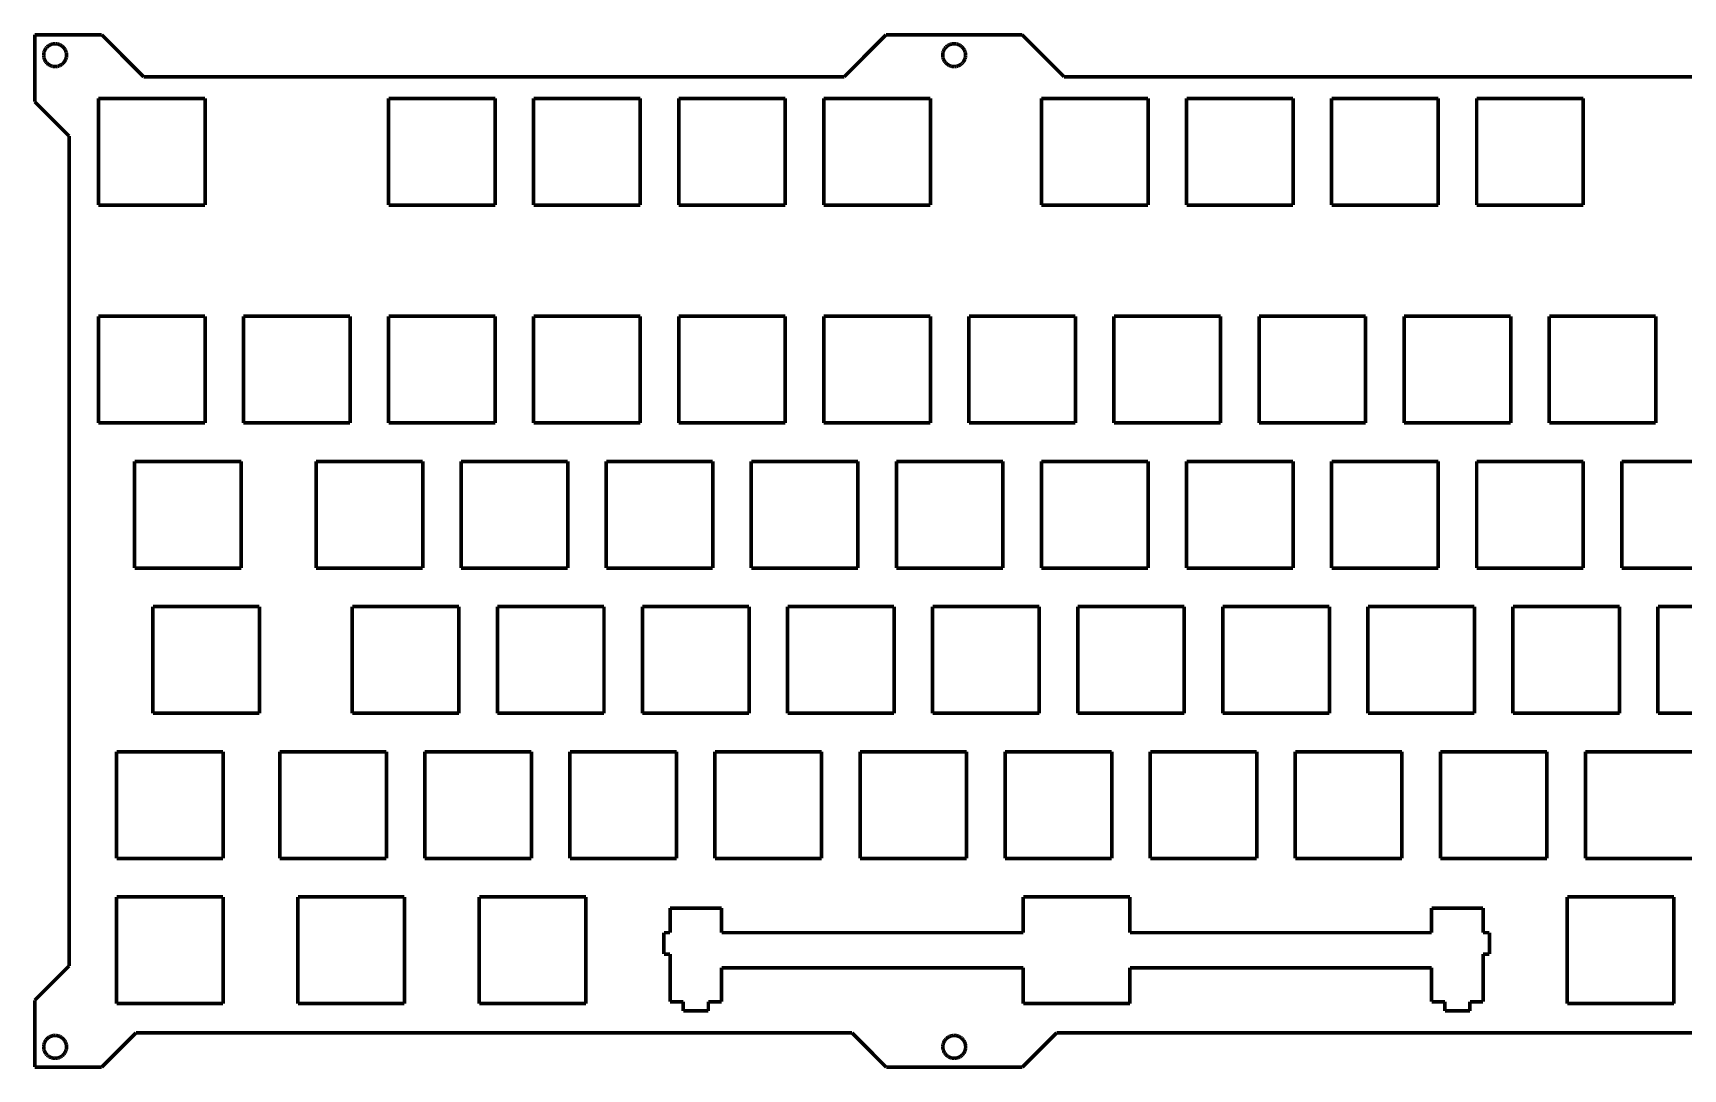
# Model space of a CAD drawing. Extents: x -178 to 181, y -79 to 57.
# Drawn here: x -178.4 to 38.3, y -78.7 to 57.2 of the extents above; entities that cross this region are included whole.
import ezdxf

# ---------------------------------------------------------------- set-up
doc = ezdxf.new("R2010")
doc.units = 0
doc.layers.add('PROFILEEDGES', color=7, linetype='CONTINUOUS')

msp = doc.modelspace()

# ---------------------------------------------------------------- linework, layer by layer
at = {"layer": 'PROFILEEDGES', "const_width": 0.48}
for points in [[(-178.15, 56.97), (-178.15, 48.18)], [(-178.15, 56.97), (-169.36, 56.97)], [(-169.36, 56.97), (-163.86, 51.47)], [(-66.37, 56.97), (-71.87, 51.47)], [(-66.37, 56.97), (-48.5, 56.97)], [(-43, 51.47), (-48.5, 56.97)], [(-176.98, 54.4), (-176.99, 54.3)], [(-176.99, 54.3), (-176.98, 54.21)], [(-176.97, 54.5), (-176.98, 54.4)], [(-176.98, 54.21), (-176.97, 54.11)], [(-176.96, 54.6), (-176.97, 54.5)], [(-176.97, 54.11), (-176.96, 54.01)], [(-176.93, 54.69), (-176.96, 54.6)], [(-176.96, 54.01), (-176.93, 53.92)], [(-176.91, 54.79), (-176.93, 54.69)], [(-176.87, 54.88), (-176.91, 54.79)], [(-176.83, 54.97), (-176.87, 54.88)], [(-176.78, 55.05), (-176.83, 54.97)], [(-176.73, 55.14), (-176.78, 55.05)], [(-176.68, 55.22), (-176.73, 55.14)], [(-176.61, 55.29), (-176.68, 55.22)], [(-176.55, 55.37), (-176.61, 55.29)], [(-176.47, 55.43), (-176.55, 55.37)], [(-176.4, 55.49), (-176.47, 55.43)], [(-176.32, 55.55), (-176.4, 55.49)], [(-176.24, 55.6), (-176.32, 55.55)], [(-176.15, 55.65), (-176.24, 55.6)], [(-176.06, 55.69), (-176.15, 55.65)], [(-175.97, 55.72), (-176.06, 55.69)], [(-175.87, 55.75), (-175.97, 55.72)], [(-175.78, 55.78), (-175.87, 55.75)], [(-175.68, 55.79), (-175.78, 55.78)], [(-175.58, 55.8), (-175.68, 55.79)], [(-175.49, 55.8), (-175.58, 55.8)], [(-175.39, 55.8), (-175.49, 55.8)], [(-175.29, 55.79), (-175.39, 55.8)], [(-175.19, 55.78), (-175.29, 55.79)], [(-175.1, 55.75), (-175.19, 55.78)], [(-175, 55.72), (-175.1, 55.75)], [(-174.91, 55.69), (-175, 55.72)], [(-174.82, 55.65), (-174.91, 55.69)], [(-174.74, 55.6), (-174.82, 55.65)], [(-174.65, 55.55), (-174.74, 55.6)], [(-174.57, 55.49), (-174.65, 55.55)], [(-174.5, 55.43), (-174.57, 55.49)], [(-174.43, 55.37), (-174.5, 55.43)], [(-174.36, 55.29), (-174.43, 55.37)], [(-174.3, 55.22), (-174.36, 55.29)], [(-174.24, 55.14), (-174.3, 55.22)], [(-174.19, 55.05), (-174.24, 55.14)], [(-174.14, 54.97), (-174.19, 55.05)], [(-174.1, 54.88), (-174.14, 54.97)], [(-174.07, 54.79), (-174.1, 54.88)], [(-174.04, 54.69), (-174.07, 54.79)], [(-174.01, 54.6), (-174.04, 54.69)], [(-174.04, 53.92), (-174.01, 54.01)], [(-174, 54.5), (-174.01, 54.6)], [(-174.01, 54.01), (-174, 54.11)], [(-173.99, 54.4), (-174, 54.5)], [(-174, 54.11), (-173.99, 54.21)], [(-173.99, 54.3), (-173.99, 54.4)], [(-173.99, 54.21), (-173.99, 54.3)], [(-58.92, 54.5), (-58.93, 54.4)], [(-58.93, 54.4), (-58.93, 54.3)], [(-58.93, 54.3), (-58.93, 54.21)], [(-58.93, 54.21), (-58.92, 54.11)], [(-58.91, 54.6), (-58.92, 54.5)], [(-58.92, 54.11), (-58.91, 54.01)], [(-58.88, 54.69), (-58.91, 54.6)], [(-58.91, 54.01), (-58.88, 53.92)], [(-58.86, 54.79), (-58.88, 54.69)], [(-58.82, 54.88), (-58.86, 54.79)], [(-58.78, 54.97), (-58.82, 54.88)], [(-58.73, 55.05), (-58.78, 54.97)], [(-58.68, 55.14), (-58.73, 55.05)], [(-58.62, 55.22), (-58.68, 55.14)], [(-58.56, 55.29), (-58.62, 55.22)], [(-58.5, 55.37), (-58.56, 55.29)], [(-58.42, 55.43), (-58.5, 55.37)], [(-58.35, 55.49), (-58.42, 55.43)], [(-58.27, 55.55), (-58.35, 55.49)], [(-58.18, 55.6), (-58.27, 55.55)], [(-58.1, 55.65), (-58.18, 55.6)], [(-58.01, 55.69), (-58.1, 55.65)], [(-57.92, 55.72), (-58.01, 55.69)], [(-57.82, 55.75), (-57.92, 55.72)], [(-57.73, 55.78), (-57.82, 55.75)], [(-57.63, 55.79), (-57.73, 55.78)], [(-57.53, 55.8), (-57.63, 55.79)], [(-57.43, 55.8), (-57.53, 55.8)], [(-57.34, 55.8), (-57.43, 55.8)], [(-57.24, 55.79), (-57.34, 55.8)], [(-57.14, 55.78), (-57.24, 55.79)], [(-57.05, 55.75), (-57.14, 55.78)], [(-56.95, 55.72), (-57.05, 55.75)], [(-56.86, 55.69), (-56.95, 55.72)], [(-56.77, 55.65), (-56.86, 55.69)], [(-56.68, 55.6), (-56.77, 55.65)], [(-56.6, 55.55), (-56.68, 55.6)], [(-56.52, 55.49), (-56.6, 55.55)], [(-56.45, 55.43), (-56.52, 55.49)], [(-56.37, 55.37), (-56.45, 55.43)], [(-56.31, 55.29), (-56.37, 55.37)], [(-56.24, 55.22), (-56.31, 55.29)], [(-56.19, 55.14), (-56.24, 55.22)], [(-56.14, 55.05), (-56.19, 55.14)], [(-56.09, 54.97), (-56.14, 55.05)], [(-56.05, 54.88), (-56.09, 54.97)], [(-56.01, 54.79), (-56.05, 54.88)], [(-55.99, 54.69), (-56.01, 54.79)], [(-55.96, 54.6), (-55.99, 54.69)], [(-55.99, 53.92), (-55.96, 54.01)], [(-55.95, 54.5), (-55.96, 54.6)], [(-55.96, 54.01), (-55.95, 54.11)], [(-55.94, 54.4), (-55.95, 54.5)], [(-55.95, 54.11), (-55.94, 54.21)], [(-55.93, 54.3), (-55.94, 54.4)], [(-55.94, 54.21), (-55.93, 54.3)], [(-176.93, 53.92), (-176.91, 53.82)], [(-176.91, 53.82), (-176.87, 53.73)], [(-176.87, 53.73), (-176.83, 53.64)], [(-176.83, 53.64), (-176.78, 53.55)], [(-176.78, 53.55), (-176.73, 53.47)], [(-176.73, 53.47), (-176.68, 53.39)], [(-176.68, 53.39), (-176.61, 53.32)], [(-176.61, 53.32), (-176.55, 53.24)], [(-176.55, 53.24), (-176.47, 53.18)], [(-176.47, 53.18), (-176.4, 53.11)], [(-176.4, 53.11), (-176.32, 53.06)], [(-176.32, 53.06), (-176.24, 53.01)], [(-176.24, 53.01), (-176.15, 52.96)], [(-176.15, 52.96), (-176.06, 52.92)], [(-176.06, 52.92), (-175.97, 52.88)], [(-175.97, 52.88), (-175.87, 52.86)], [(-175.87, 52.86), (-175.78, 52.83)], [(-175.78, 52.83), (-175.68, 52.82)], [(-175.68, 52.82), (-175.58, 52.81)], [(-175.58, 52.81), (-175.49, 52.8)], [(-175.49, 52.8), (-175.39, 52.81)], [(-175.39, 52.81), (-175.29, 52.82)], [(-175.29, 52.82), (-175.19, 52.83)], [(-175.19, 52.83), (-175.1, 52.86)], [(-175.1, 52.86), (-175, 52.88)], [(-175, 52.88), (-174.91, 52.92)], [(-174.91, 52.92), (-174.82, 52.96)], [(-174.82, 52.96), (-174.74, 53.01)], [(-174.74, 53.01), (-174.65, 53.06)], [(-174.65, 53.06), (-174.57, 53.11)], [(-174.57, 53.11), (-174.5, 53.18)], [(-174.5, 53.18), (-174.43, 53.24)], [(-174.43, 53.24), (-174.36, 53.32)], [(-174.36, 53.32), (-174.3, 53.39)], [(-174.3, 53.39), (-174.24, 53.47)], [(-174.24, 53.47), (-174.19, 53.55)], [(-174.19, 53.55), (-174.14, 53.64)], [(-174.14, 53.64), (-174.1, 53.73)], [(-174.1, 53.73), (-174.07, 53.82)], [(-174.07, 53.82), (-174.04, 53.92)], [(-58.88, 53.92), (-58.86, 53.82)], [(-58.86, 53.82), (-58.82, 53.73)], [(-58.82, 53.73), (-58.78, 53.64)], [(-58.78, 53.64), (-58.73, 53.55)], [(-58.73, 53.55), (-58.68, 53.47)], [(-58.68, 53.47), (-58.62, 53.39)], [(-58.62, 53.39), (-58.56, 53.32)], [(-58.56, 53.32), (-58.5, 53.24)], [(-58.5, 53.24), (-58.42, 53.18)], [(-58.42, 53.18), (-58.35, 53.11)], [(-58.35, 53.11), (-58.27, 53.06)], [(-58.27, 53.06), (-58.18, 53.01)], [(-58.18, 53.01), (-58.1, 52.96)], [(-58.1, 52.96), (-58.01, 52.92)], [(-58.01, 52.92), (-57.92, 52.88)], [(-57.92, 52.88), (-57.82, 52.86)], [(-57.82, 52.86), (-57.73, 52.83)], [(-57.73, 52.83), (-57.63, 52.82)], [(-57.63, 52.82), (-57.53, 52.81)], [(-57.53, 52.81), (-57.43, 52.8)], [(-57.43, 52.8), (-57.34, 52.81)], [(-57.34, 52.81), (-57.24, 52.82)], [(-57.24, 52.82), (-57.14, 52.83)], [(-57.14, 52.83), (-57.05, 52.86)], [(-57.05, 52.86), (-56.95, 52.88)], [(-56.95, 52.88), (-56.86, 52.92)], [(-56.86, 52.92), (-56.77, 52.96)], [(-56.77, 52.96), (-56.68, 53.01)], [(-56.68, 53.01), (-56.6, 53.06)], [(-56.6, 53.06), (-56.52, 53.11)], [(-56.52, 53.11), (-56.45, 53.18)], [(-56.45, 53.18), (-56.37, 53.24)], [(-56.37, 53.24), (-56.31, 53.32)], [(-56.31, 53.32), (-56.24, 53.39)], [(-56.24, 53.39), (-56.19, 53.47)], [(-56.19, 53.47), (-56.14, 53.55)], [(-56.14, 53.55), (-56.09, 53.64)], [(-56.09, 53.64), (-56.05, 53.73)], [(-56.05, 53.73), (-56.01, 53.82)], [(-56.01, 53.82), (-55.99, 53.92)], [(-163.86, 51.47), (-71.87, 51.47)], [(-43, 51.47), (46.01, 51.47)], [(-173.65, 43.68), (-178.15, 48.18)], [(-169.8, 48.62), (-155.8, 48.62)], [(-169.8, 34.62), (-169.8, 48.62)], [(-155.8, 48.62), (-155.8, 34.62)], [(-131.7, 48.62), (-117.7, 48.62)], [(-131.7, 34.62), (-131.7, 48.62)], [(-117.7, 48.62), (-117.7, 34.62)], [(-112.65, 48.62), (-98.65, 48.62)], [(-112.65, 34.62), (-112.65, 48.62)], [(-98.65, 48.62), (-98.65, 34.62)], [(-93.6, 48.62), (-79.6, 48.62)], [(-93.6, 34.62), (-93.6, 48.62)], [(-79.6, 48.62), (-79.6, 34.62)], [(-74.55, 48.62), (-60.55, 48.62)], [(-74.55, 34.62), (-74.55, 48.62)], [(-60.55, 48.62), (-60.55, 34.62)], [(-45.97, 48.62), (-31.97, 48.62)], [(-45.97, 34.62), (-45.97, 48.62)], [(-31.97, 48.62), (-31.97, 34.62)], [(-26.92, 48.62), (-12.92, 48.62)], [(-26.92, 34.62), (-26.92, 48.62)], [(-12.92, 48.62), (-12.92, 34.62)], [(-7.87, 48.62), (6.13, 48.62)], [(-7.87, 34.62), (-7.87, 48.62)], [(6.13, 48.62), (6.13, 34.62)], [(11.18, 48.62), (25.18, 48.62)], [(11.18, 34.62), (11.18, 48.62)], [(25.18, 48.62), (25.18, 34.62)], [(-173.65, 43.68), (-173.65, -65.22)], [(-155.8, 34.62), (-169.8, 34.62)], [(-117.7, 34.62), (-131.7, 34.62)], [(-98.65, 34.62), (-112.65, 34.62)], [(-79.6, 34.62), (-93.6, 34.62)], [(-60.55, 34.62), (-74.55, 34.62)], [(-31.97, 34.62), (-45.97, 34.62)], [(-12.92, 34.62), (-26.92, 34.62)], [(6.13, 34.62), (-7.87, 34.62)], [(25.18, 34.62), (11.18, 34.62)], [(-169.8, 20.04), (-155.8, 20.04)], [(-169.8, 6.04), (-169.8, 20.04)], [(-155.8, 20.04), (-155.8, 6.04)], [(-150.75, 20.04), (-136.75, 20.04)], [(-150.75, 6.04), (-150.75, 20.04)], [(-136.75, 20.04), (-136.75, 6.04)], [(-131.7, 20.04), (-117.7, 20.04)], [(-131.7, 6.04), (-131.7, 20.04)], [(-117.7, 20.04), (-117.7, 6.04)], [(-112.65, 20.04), (-98.65, 20.04)], [(-112.65, 6.04), (-112.65, 20.04)], [(-98.65, 20.04), (-98.65, 6.04)], [(-93.6, 20.04), (-79.6, 20.04)], [(-93.6, 6.04), (-93.6, 20.04)], [(-79.6, 20.04), (-79.6, 6.04)], [(-74.55, 20.04), (-60.55, 20.04)], [(-74.55, 6.04), (-74.55, 20.04)], [(-60.55, 20.04), (-60.55, 6.04)], [(-55.5, 20.04), (-41.5, 20.04)], [(-55.5, 6.04), (-55.5, 20.04)], [(-41.5, 20.04), (-41.5, 6.04)], [(-36.45, 20.04), (-22.45, 20.04)], [(-36.45, 6.04), (-36.45, 20.04)], [(-22.45, 20.04), (-22.45, 6.04)], [(-17.4, 20.04), (-3.4, 20.04)], [(-17.4, 6.04), (-17.4, 20.04)], [(-3.4, 20.04), (-3.4, 6.04)], [(1.65, 20.04), (15.65, 20.04)], [(1.65, 6.04), (1.65, 20.04)], [(15.65, 20.04), (15.65, 6.04)], [(20.7, 20.04), (34.7, 20.04)], [(20.7, 6.04), (20.7, 20.04)], [(34.7, 20.04), (34.7, 6.04)], [(-155.8, 6.04), (-169.8, 6.04)], [(-136.75, 6.04), (-150.75, 6.04)], [(-117.7, 6.04), (-131.7, 6.04)], [(-98.65, 6.04), (-112.65, 6.04)], [(-79.6, 6.04), (-93.6, 6.04)], [(-60.55, 6.04), (-74.55, 6.04)], [(-41.5, 6.04), (-55.5, 6.04)], [(-22.45, 6.04), (-36.45, 6.04)], [(-3.4, 6.04), (-17.4, 6.04)], [(15.65, 6.04), (1.65, 6.04)], [(34.7, 6.04), (20.7, 6.04)], [(-165.04, 0.99), (-151.04, 0.99)], [(-165.04, -13.01), (-165.04, 0.99)], [(-151.04, 0.99), (-151.04, -13.01)], [(-141.22, -13.01), (-141.22, 0.99)], [(-141.22, 0.99), (-127.22, 0.99)], [(-127.22, 0.99), (-127.22, -13.01)], [(-122.17, 0.99), (-108.17, 0.99)], [(-122.17, -13.01), (-122.17, 0.99)], [(-108.17, 0.99), (-108.17, -13.01)], [(-103.12, 0.99), (-89.12, 0.99)], [(-103.12, -13.01), (-103.12, 0.99)], [(-89.12, 0.99), (-89.12, -13.01)], [(-84.07, 0.99), (-70.07, 0.99)], [(-84.07, -13.01), (-84.07, 0.99)], [(-70.07, 0.99), (-70.07, -13.01)], [(-65.02, 0.99), (-51.02, 0.99)], [(-65.02, -13.01), (-65.02, 0.99)], [(-51.02, 0.99), (-51.02, -13.01)], [(-45.97, 0.99), (-31.97, 0.99)], [(-45.97, -13.01), (-45.97, 0.99)], [(-31.97, 0.99), (-31.97, -13.01)], [(-26.92, 0.99), (-12.92, 0.99)], [(-26.92, -13.01), (-26.92, 0.99)], [(-12.92, 0.99), (-12.92, -13.01)], [(-7.87, 0.99), (6.13, 0.99)], [(-7.87, -13.01), (-7.87, 0.99)], [(6.13, 0.99), (6.13, -13.01)], [(11.18, 0.99), (25.18, 0.99)], [(11.18, -13.01), (11.18, 0.99)], [(25.18, 0.99), (25.18, -13.01)], [(30.23, 0.99), (44.23, 0.99)], [(30.23, -13.01), (30.23, 0.99)], [(-151.04, -13.01), (-165.04, -13.01)], [(-127.22, -13.01), (-141.22, -13.01)], [(-108.17, -13.01), (-122.17, -13.01)], [(-89.12, -13.01), (-103.12, -13.01)], [(-70.07, -13.01), (-84.07, -13.01)], [(-51.02, -13.01), (-65.02, -13.01)], [(-31.97, -13.01), (-45.97, -13.01)], [(-12.92, -13.01), (-26.92, -13.01)], [(6.13, -13.01), (-7.87, -13.01)], [(25.18, -13.01), (11.18, -13.01)], [(44.23, -13.01), (30.23, -13.01)], [(-162.65, -18.06), (-148.65, -18.06)], [(-162.65, -32.06), (-162.65, -18.06)], [(-148.65, -18.06), (-148.65, -32.06)], [(-136.46, -32.06), (-136.46, -18.06)], [(-136.46, -18.06), (-122.46, -18.06)], [(-122.46, -18.06), (-122.46, -32.06)], [(-117.41, -18.06), (-103.41, -18.06)], [(-117.41, -32.06), (-117.41, -18.06)], [(-103.41, -18.06), (-103.41, -32.06)], [(-98.36, -32.06), (-98.36, -18.06)], [(-98.36, -18.06), (-84.36, -18.06)], [(-84.36, -18.06), (-84.36, -32.06)], [(-79.31, -32.06), (-79.31, -18.06)], [(-79.31, -18.06), (-65.31, -18.06)], [(-65.31, -18.06), (-65.31, -32.06)], [(-60.26, -18.06), (-46.26, -18.06)], [(-60.26, -32.06), (-60.26, -18.06)], [(-46.26, -18.06), (-46.26, -32.06)], [(-41.21, -18.06), (-27.21, -18.06)], [(-41.21, -32.06), (-41.21, -18.06)], [(-27.21, -18.06), (-27.21, -32.06)], [(-22.16, -18.06), (-8.16, -18.06)], [(-22.16, -32.06), (-22.16, -18.06)], [(-8.16, -18.06), (-8.16, -32.06)], [(-3.11, -18.06), (10.89, -18.06)], [(-3.11, -32.06), (-3.11, -18.06)], [(10.89, -18.06), (10.89, -32.06)], [(15.94, -32.06), (15.94, -18.06)], [(15.94, -18.06), (29.94, -18.06)], [(29.94, -18.06), (29.94, -32.06)], [(34.99, -18.06), (48.99, -18.06)], [(34.99, -32.06), (34.99, -18.06)], [(-148.65, -32.06), (-162.65, -32.06)], [(-122.46, -32.06), (-136.46, -32.06)], [(-103.41, -32.06), (-117.41, -32.06)], [(-84.36, -32.06), (-98.36, -32.06)], [(-65.31, -32.06), (-79.31, -32.06)], [(-46.26, -32.06), (-60.26, -32.06)], [(-27.21, -32.06), (-41.21, -32.06)], [(-8.16, -32.06), (-22.16, -32.06)], [(10.89, -32.06), (-3.11, -32.06)], [(29.94, -32.06), (15.94, -32.06)], [(48.99, -32.06), (34.99, -32.06)], [(-167.42, -37.11), (-153.42, -37.11)], [(-167.42, -51.11), (-167.42, -37.11)], [(-153.42, -37.11), (-153.42, -51.11)], [(-145.99, -37.11), (-131.99, -37.11)], [(-145.99, -51.11), (-145.99, -37.11)], [(-131.99, -37.11), (-131.99, -51.11)], [(-126.94, -37.11), (-112.94, -37.11)], [(-126.94, -51.11), (-126.94, -37.11)], [(-112.94, -37.11), (-112.94, -51.11)], [(-107.89, -51.11), (-107.89, -37.11)], [(-107.89, -37.11), (-93.89, -37.11)], [(-93.89, -37.11), (-93.89, -51.11)], [(-88.84, -37.11), (-74.84, -37.11)], [(-88.84, -51.11), (-88.84, -37.11)], [(-74.84, -37.11), (-74.84, -51.11)], [(-69.79, -37.11), (-55.79, -37.11)], [(-69.79, -51.11), (-69.79, -37.11)], [(-55.79, -37.11), (-55.79, -51.11)], [(-50.74, -37.11), (-36.74, -37.11)], [(-50.74, -51.11), (-50.74, -37.11)], [(-36.74, -37.11), (-36.74, -51.11)], [(-31.69, -51.11), (-31.69, -37.11)], [(-31.69, -37.11), (-17.69, -37.11)], [(-17.69, -37.11), (-17.69, -51.11)], [(-12.64, -51.11), (-12.64, -37.11)], [(-12.64, -37.11), (1.36, -37.11)], [(1.36, -37.11), (1.36, -51.11)], [(6.41, -51.11), (6.41, -37.11)], [(6.41, -37.11), (20.41, -37.11)], [(20.41, -37.11), (20.41, -51.11)], [(25.46, -51.11), (25.46, -37.11)], [(25.46, -37.11), (39.46, -37.11)], [(-153.42, -51.11), (-167.42, -51.11)], [(-131.99, -51.11), (-145.99, -51.11)], [(-112.94, -51.11), (-126.94, -51.11)], [(-93.89, -51.11), (-107.89, -51.11)], [(-74.84, -51.11), (-88.84, -51.11)], [(-55.79, -51.11), (-69.79, -51.11)], [(-36.74, -51.11), (-50.74, -51.11)], [(-17.69, -51.11), (-31.69, -51.11)], [(1.36, -51.11), (-12.64, -51.11)], [(20.41, -51.11), (6.41, -51.11)], [(39.46, -51.11), (25.46, -51.11)], [(-167.42, -70.16), (-167.42, -56.16)], [(-167.42, -56.16), (-153.42, -56.16)], [(-153.42, -56.16), (-153.42, -70.16)], [(-143.6, -56.16), (-129.61, -56.16)], [(-143.6, -70.16), (-143.6, -56.16)], [(-129.61, -56.16), (-129.61, -70.16)], [(-119.79, -70.16), (-119.79, -56.16)], [(-119.79, -56.16), (-105.79, -56.16)], [(-105.79, -56.16), (-105.79, -70.16)], [(-48.35, -56.16), (-48.35, -60.86)], [(-34.36, -56.16), (-48.35, -56.16)], [(-34.36, -60.86), (-34.36, -56.16)], [(23.08, -70.16), (23.08, -56.16)], [(23.08, -56.16), (37.08, -56.16)], [(37.08, -56.16), (37.08, -70.16)], [(-94.73, -57.63), (-94.73, -60.86)], [(-87.98, -57.63), (-94.73, -57.63)], [(-87.98, -60.86), (-87.98, -57.63)], [(12.02, -57.63), (5.27, -57.63)], [(5.27, -57.63), (5.27, -60.86)], [(12.02, -60.86), (12.02, -57.63)], [(-94.73, -60.86), (-95.55, -60.86)], [(-95.55, -60.86), (-95.55, -63.66)], [(-48.35, -60.86), (-87.98, -60.86)], [(5.27, -60.86), (-34.36, -60.86)], [(12.85, -60.86), (12.02, -60.86)], [(12.85, -63.66), (12.85, -60.86)], [(-173.65, -65.22), (-178.15, -69.72)], [(-95.55, -63.66), (-94.73, -63.66)], [(-94.73, -63.66), (-94.73, -69.93)], [(12.02, -69.93), (12.02, -63.66)], [(12.02, -63.66), (12.85, -63.66)], [(-87.98, -65.46), (-48.35, -65.46)], [(-87.98, -69.93), (-87.98, -65.46)], [(-48.35, -65.46), (-48.35, -70.16)], [(-34.36, -65.46), (5.27, -65.46)], [(-34.36, -70.16), (-34.36, -65.46)], [(5.27, -65.46), (5.27, -69.93)], [(-178.15, -78.51), (-178.15, -69.72)], [(-153.42, -70.16), (-167.42, -70.16)], [(-129.61, -70.16), (-143.6, -70.16)], [(-105.79, -70.16), (-119.79, -70.16)], [(-94.73, -69.93), (-93, -69.93)], [(-93, -69.93), (-93, -71.13)], [(-93, -71.13), (-89.71, -71.13)], [(-89.71, -71.13), (-89.71, -69.93)], [(-89.71, -69.93), (-87.98, -69.93)], [(-48.35, -70.16), (-34.36, -70.16)], [(5.27, -69.93), (7, -69.93)], [(7, -69.93), (7, -71.13)], [(7, -71.13), (10.29, -71.13)], [(10.29, -69.93), (12.02, -69.93)], [(10.29, -71.13), (10.29, -69.93)], [(37.08, -70.16), (23.08, -70.16)], [(-176.98, -75.75), (-176.99, -75.85)], [(-176.99, -75.85), (-176.98, -75.94)], [(-176.97, -75.65), (-176.98, -75.75)], [(-176.98, -75.94), (-176.97, -76.04)], [(-176.96, -75.55), (-176.97, -75.65)], [(-176.97, -76.04), (-176.96, -76.14)], [(-176.93, -75.46), (-176.96, -75.55)], [(-176.91, -75.36), (-176.93, -75.46)], [(-176.87, -75.27), (-176.91, -75.36)], [(-176.83, -75.18), (-176.87, -75.27)], [(-176.78, -75.1), (-176.83, -75.18)], [(-176.73, -75.01), (-176.78, -75.1)], [(-176.68, -74.93), (-176.73, -75.01)], [(-176.61, -74.86), (-176.68, -74.93)], [(-176.55, -74.79), (-176.61, -74.86)], [(-176.47, -74.72), (-176.55, -74.79)], [(-176.4, -74.66), (-176.47, -74.72)], [(-176.32, -74.6), (-176.4, -74.66)], [(-176.24, -74.55), (-176.32, -74.6)], [(-176.15, -74.5), (-176.24, -74.55)], [(-176.06, -74.46), (-176.15, -74.5)], [(-175.97, -74.43), (-176.06, -74.46)], [(-175.87, -74.4), (-175.97, -74.43)], [(-175.78, -74.38), (-175.87, -74.4)], [(-175.68, -74.36), (-175.78, -74.38)], [(-175.58, -74.35), (-175.68, -74.36)], [(-175.49, -74.35), (-175.58, -74.35)], [(-175.39, -74.35), (-175.49, -74.35)], [(-175.29, -74.36), (-175.39, -74.35)], [(-175.19, -74.38), (-175.29, -74.36)], [(-175.1, -74.4), (-175.19, -74.38)], [(-175, -74.43), (-175.1, -74.4)], [(-174.91, -74.46), (-175, -74.43)], [(-174.82, -74.5), (-174.91, -74.46)], [(-174.74, -74.55), (-174.82, -74.5)], [(-174.65, -74.6), (-174.74, -74.55)], [(-174.57, -74.66), (-174.65, -74.6)], [(-174.5, -74.72), (-174.57, -74.66)], [(-174.43, -74.79), (-174.5, -74.72)], [(-174.36, -74.86), (-174.43, -74.79)], [(-174.3, -74.93), (-174.36, -74.86)], [(-174.24, -75.01), (-174.3, -74.93)], [(-174.19, -75.1), (-174.24, -75.01)], [(-174.14, -75.18), (-174.19, -75.1)], [(-174.1, -75.27), (-174.14, -75.18)], [(-174.07, -75.36), (-174.1, -75.27)], [(-174.04, -75.46), (-174.07, -75.36)], [(-174.01, -75.55), (-174.04, -75.46)], [(-174, -75.65), (-174.01, -75.55)], [(-174.01, -76.14), (-174, -76.04)], [(-173.99, -75.75), (-174, -75.65)], [(-174, -76.04), (-173.99, -75.94)], [(-173.99, -75.85), (-173.99, -75.75)], [(-173.99, -75.94), (-173.99, -75.85)], [(-164.86, -74.01), (-169.36, -78.51)], [(-70.85, -74.01), (-164.86, -74.01)], [(-70.85, -74.01), (-66.35, -78.51)], [(-58.91, -75.75), (-58.92, -75.85)], [(-58.92, -75.85), (-58.91, -75.94)], [(-58.9, -75.65), (-58.91, -75.75)], [(-58.91, -75.94), (-58.9, -76.04)], [(-58.89, -75.55), (-58.9, -75.65)], [(-58.9, -76.04), (-58.89, -76.14)], [(-58.87, -75.46), (-58.89, -75.55)], [(-58.84, -75.36), (-58.87, -75.46)], [(-58.8, -75.27), (-58.84, -75.36)], [(-58.76, -75.18), (-58.8, -75.27)], [(-58.72, -75.1), (-58.76, -75.18)], [(-58.66, -75.01), (-58.72, -75.1)], [(-58.61, -74.93), (-58.66, -75.01)], [(-58.54, -74.86), (-58.61, -74.93)], [(-58.48, -74.79), (-58.54, -74.86)], [(-58.41, -74.72), (-58.48, -74.79)], [(-58.33, -74.66), (-58.41, -74.72)], [(-58.25, -74.6), (-58.33, -74.66)], [(-58.17, -74.55), (-58.25, -74.6)], [(-58.08, -74.5), (-58.17, -74.55)], [(-57.99, -74.46), (-58.08, -74.5)], [(-57.9, -74.43), (-57.99, -74.46)], [(-57.8, -74.4), (-57.9, -74.43)], [(-57.71, -74.38), (-57.8, -74.4)], [(-57.61, -74.36), (-57.71, -74.38)], [(-57.51, -74.35), (-57.61, -74.36)], [(-57.42, -74.35), (-57.51, -74.35)], [(-57.32, -74.35), (-57.42, -74.35)], [(-57.22, -74.36), (-57.32, -74.35)], [(-57.12, -74.38), (-57.22, -74.36)], [(-57.03, -74.4), (-57.12, -74.38)], [(-56.93, -74.43), (-57.03, -74.4)], [(-56.84, -74.46), (-56.93, -74.43)], [(-56.75, -74.5), (-56.84, -74.46)], [(-56.67, -74.55), (-56.75, -74.5)], [(-56.58, -74.6), (-56.67, -74.55)], [(-56.5, -74.66), (-56.58, -74.6)], [(-56.43, -74.72), (-56.5, -74.66)], [(-56.36, -74.79), (-56.43, -74.72)], [(-56.29, -74.86), (-56.36, -74.79)], [(-56.23, -74.93), (-56.29, -74.86)], [(-56.17, -75.01), (-56.23, -74.93)], [(-56.12, -75.1), (-56.17, -75.01)], [(-56.07, -75.18), (-56.12, -75.1)], [(-56.03, -75.27), (-56.07, -75.18)], [(-56, -75.36), (-56.03, -75.27)], [(-55.97, -75.46), (-56, -75.36)], [(-55.95, -75.55), (-55.97, -75.46)], [(-55.93, -75.65), (-55.95, -75.55)], [(-55.95, -76.14), (-55.93, -76.04)], [(-55.92, -75.75), (-55.93, -75.65)], [(-55.93, -76.04), (-55.92, -75.94)], [(-55.92, -75.85), (-55.92, -75.75)], [(-55.92, -75.94), (-55.92, -75.85)], [(-43.98, -74.01), (-48.48, -78.51)], [(47.01, -74.01), (-43.98, -74.01)], [(-176.96, -76.14), (-176.93, -76.23)], [(-176.93, -76.23), (-176.91, -76.33)], [(-176.91, -76.33), (-176.87, -76.42)], [(-176.87, -76.42), (-176.83, -76.51)], [(-176.83, -76.51), (-176.78, -76.6)], [(-176.78, -76.6), (-176.73, -76.68)], [(-176.73, -76.68), (-176.68, -76.76)], [(-176.68, -76.76), (-176.61, -76.84)], [(-176.61, -76.84), (-176.55, -76.91)], [(-176.55, -76.91), (-176.47, -76.97)], [(-176.47, -76.97), (-176.4, -77.04)], [(-176.4, -77.04), (-176.32, -77.09)], [(-176.32, -77.09), (-176.24, -77.15)], [(-176.24, -77.15), (-176.15, -77.19)], [(-176.15, -77.19), (-176.06, -77.23)], [(-176.06, -77.23), (-175.97, -77.27)], [(-175.97, -77.27), (-175.87, -77.3)], [(-175.87, -77.3), (-175.78, -77.32)], [(-175.78, -77.32), (-175.68, -77.33)], [(-175.68, -77.33), (-175.58, -77.34)], [(-175.58, -77.34), (-175.49, -77.35)], [(-175.49, -77.35), (-175.39, -77.34)], [(-175.39, -77.34), (-175.29, -77.33)], [(-175.29, -77.33), (-175.19, -77.32)], [(-175.19, -77.32), (-175.1, -77.3)], [(-175.1, -77.3), (-175, -77.27)], [(-175, -77.27), (-174.91, -77.23)], [(-174.91, -77.23), (-174.82, -77.19)], [(-174.82, -77.19), (-174.74, -77.15)], [(-174.74, -77.15), (-174.65, -77.09)], [(-174.65, -77.09), (-174.57, -77.04)], [(-174.57, -77.04), (-174.5, -76.97)], [(-174.5, -76.97), (-174.43, -76.91)], [(-174.43, -76.91), (-174.36, -76.84)], [(-174.36, -76.84), (-174.3, -76.76)], [(-174.3, -76.76), (-174.24, -76.68)], [(-174.24, -76.68), (-174.19, -76.6)], [(-174.19, -76.6), (-174.14, -76.51)], [(-174.14, -76.51), (-174.1, -76.42)], [(-174.1, -76.42), (-174.07, -76.33)], [(-174.07, -76.33), (-174.04, -76.23)], [(-174.04, -76.23), (-174.01, -76.14)], [(-58.89, -76.14), (-58.87, -76.23)], [(-58.87, -76.23), (-58.84, -76.33)], [(-58.84, -76.33), (-58.8, -76.42)], [(-58.8, -76.42), (-58.76, -76.51)], [(-58.76, -76.51), (-58.72, -76.6)], [(-58.72, -76.6), (-58.66, -76.68)], [(-58.66, -76.68), (-58.61, -76.76)], [(-58.61, -76.76), (-58.54, -76.84)], [(-58.54, -76.84), (-58.48, -76.91)], [(-58.48, -76.91), (-58.41, -76.97)], [(-58.41, -76.97), (-58.33, -77.04)], [(-58.33, -77.04), (-58.25, -77.09)], [(-58.25, -77.09), (-58.17, -77.15)], [(-58.17, -77.15), (-58.08, -77.19)], [(-58.08, -77.19), (-57.99, -77.23)], [(-57.99, -77.23), (-57.9, -77.27)], [(-57.9, -77.27), (-57.8, -77.3)], [(-57.8, -77.3), (-57.71, -77.32)], [(-57.71, -77.32), (-57.61, -77.33)], [(-57.61, -77.33), (-57.51, -77.34)], [(-57.51, -77.34), (-57.42, -77.35)], [(-57.42, -77.35), (-57.32, -77.34)], [(-57.32, -77.34), (-57.22, -77.33)], [(-57.22, -77.33), (-57.12, -77.32)], [(-57.12, -77.32), (-57.03, -77.3)], [(-57.03, -77.3), (-56.93, -77.27)], [(-56.93, -77.27), (-56.84, -77.23)], [(-56.84, -77.23), (-56.75, -77.19)], [(-56.75, -77.19), (-56.67, -77.15)], [(-56.67, -77.15), (-56.58, -77.09)], [(-56.58, -77.09), (-56.5, -77.04)], [(-56.5, -77.04), (-56.43, -76.97)], [(-56.43, -76.97), (-56.36, -76.91)], [(-56.36, -76.91), (-56.29, -76.84)], [(-56.29, -76.84), (-56.23, -76.76)], [(-56.23, -76.76), (-56.17, -76.68)], [(-56.17, -76.68), (-56.12, -76.6)], [(-56.12, -76.6), (-56.07, -76.51)], [(-56.07, -76.51), (-56.03, -76.42)], [(-56.03, -76.42), (-56, -76.33)], [(-56, -76.33), (-55.97, -76.23)], [(-55.97, -76.23), (-55.95, -76.14)], [(-178.15, -78.51), (-169.36, -78.51)], [(-48.48, -78.51), (-66.35, -78.51)]]:
    msp.add_lwpolyline(points, dxfattribs=at)

doc.saveas('drawing.dxf')
